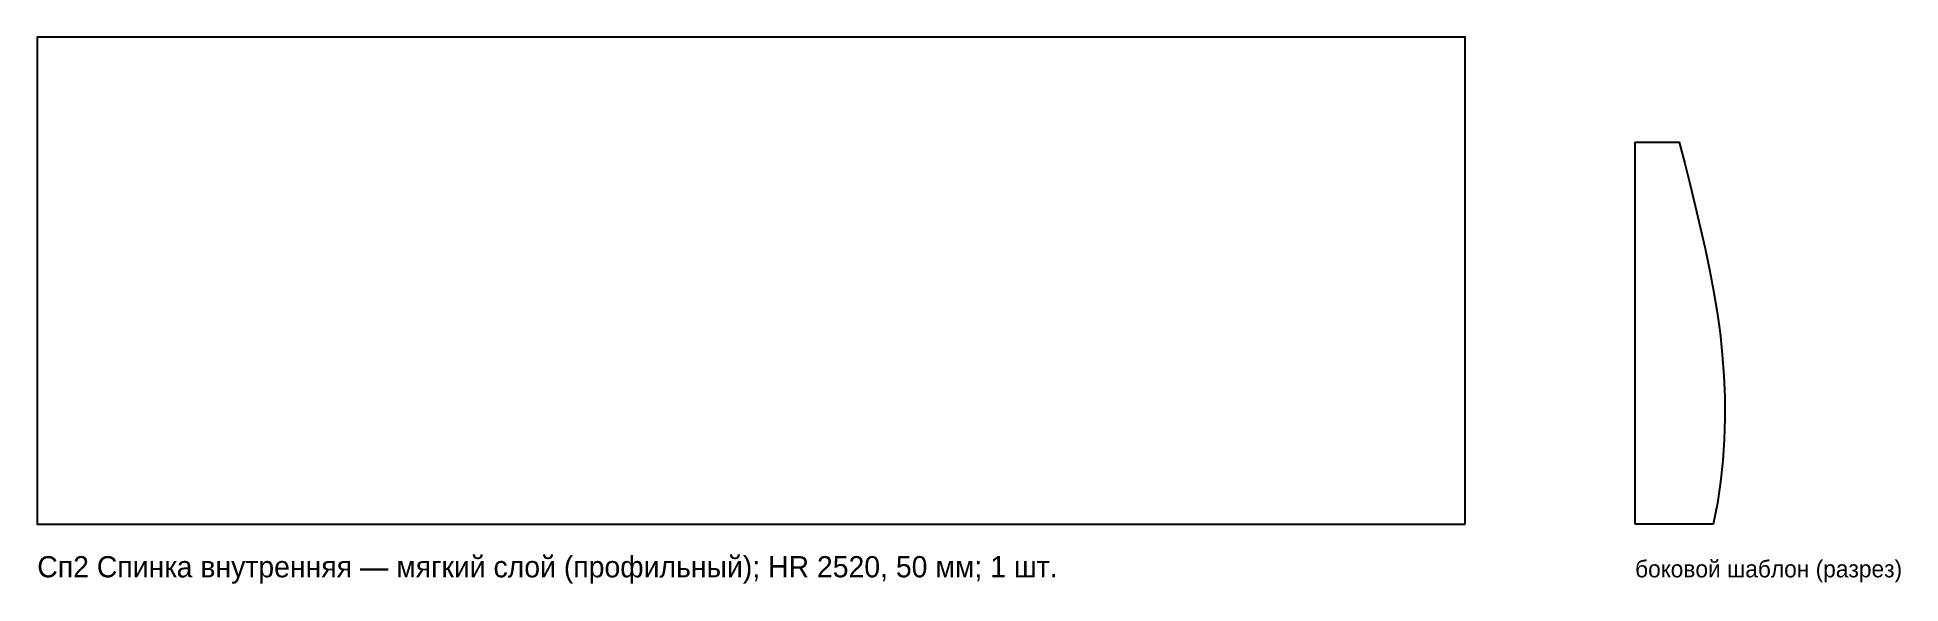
# Model space of a CAD drawing. Header units: millimetres. Extents: x 0 to 878, y -28 to 229.
import ezdxf

# ---------------------------------------------------------------- set-up
doc = ezdxf.new("R2010")
doc.units = ezdxf.units.MM
doc.layers.add('CUT_OUT', color=7, linetype='Continuous')
doc.layers.add('TEXT', color=8, linetype='Continuous')

msp = doc.modelspace()

# ---------------------------------------------------------------- linework, layer by layer
at = {"layer": 'CUT_OUT'}
for points in [[(672.42, 0), (672.42, 229.49), (0, 229.49), (0, 0), (672.42, 0)], [(752.42, 0), (752.42, 180), (773.14, 180), (775.81, 170), (778.35, 160), (780.76, 150), (783.1, 140), (785.35, 130), (787.47, 120), (789.4, 110), (791.06, 100), (792.44, 90), (793.5, 80), (794.24, 70), (794.64, 60), (794.69, 50), (794.36, 40), (793.67, 30), (792.61, 20), (791.15, 10), (789.26, 0), (752.42, 0)]]:
    msp.add_lwpolyline(points, close=True, dxfattribs=at)

# ---------------------------------------------------------------- texts
at = {"layer": 'TEXT'}
for s, height, p in [('Сп2 Спинка внутренняя — мягкий слой (профильный); HR 2520, 50 мм; 1 шт.', 10, (0, -25)), ('боковой шаблон (разрез)', 8, (752.42, -25))]:
    msp.add_text(s, height=height, dxfattribs=at).set_placement(p)

doc.saveas('drawing.dxf')
